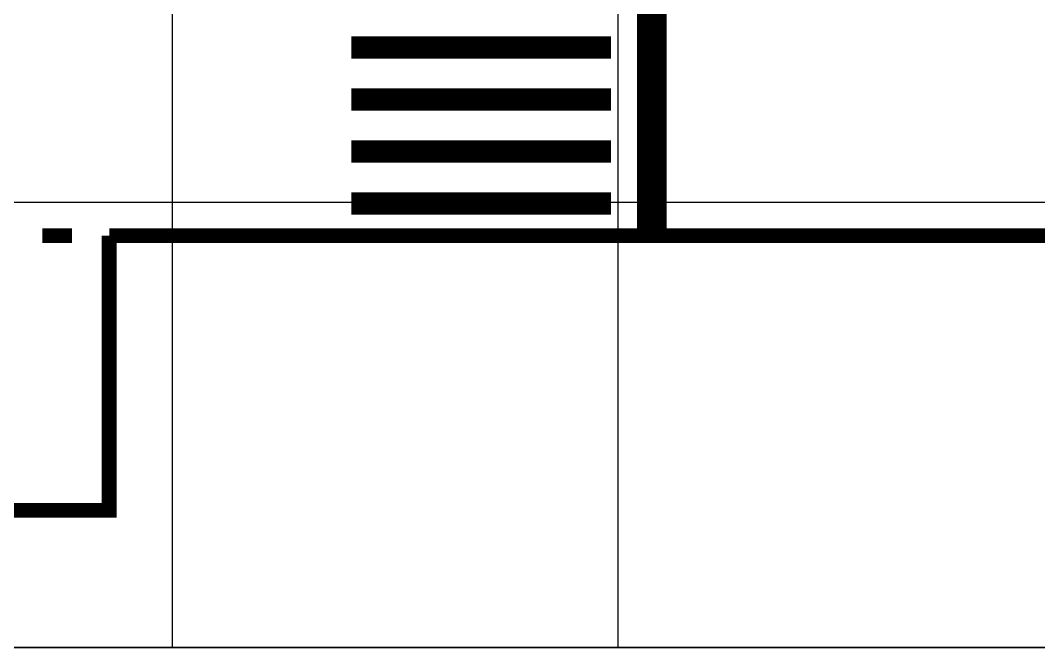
# Model space of a CAD drawing. Header units: millimetres. Extents: x 0 to 6090, y -6000 to 101.
# Drawn here: x 2795 to 4167, y -6000 to -5155 of the extents above; entities that cross this region are included whole.
import ezdxf

# ---------------------------------------------------------------- set-up
doc = ezdxf.new("R2010")
doc.units = ezdxf.units.MM
doc.layers.add('high_way', color=7, linetype='Continuous', lineweight=40)

# ---------------------------------------------------------------- blocks, each defined once
blk = doc.blocks.new('*U1')
at = {"layer": 'Defpoints'}
blk.add_line((0, 3000), (0, -3000), dxfattribs=at)
blk = doc.blocks.new('*U2')
at = {"layer": 'Defpoints', "color": 0, "linetype": 'ByBlock', "lineweight": -2, "transparency": 16777216}
for p in [(3000, 20), (3600, 20), (3000, 10), (3600, 10), (3000, 0), (3600, 0)]:
    blk.add_blockref('*U1', p, dxfattribs=at)
blk = doc.blocks.new('*U3')
at = {"layer": 'Defpoints'}
blk.add_line((-3000, 0), (3000, 0), dxfattribs=at)
blk = doc.blocks.new('*U4')
at = {"layer": 'Defpoints', "color": 0, "linetype": 'ByBlock', "lineweight": -2, "transparency": 16777216}
for p in [(0, 600), (10, 600), (20, 600), (30, 600), (40, 600), (50, 600), (60, 600), (70, 600), (80, 600), (90, 600), (0, 0), (10, 0), (20, 0), (30, 0), (40, 0), (50, 0), (60, 0), (70, 0), (80, 0), (90, 0)]:
    blk.add_blockref('*U3', p, dxfattribs=at)

msp = doc.modelspace()

# ---------------------------------------------------------------- linework, layer by layer
at = {"layer": 'Defpoints'}
msp.add_lwpolyline([(0, 0), (6000, 0), (6000, -6000), (0, -6000)], close=True, dxfattribs=at)
at = {"layer": 'high_way', "const_width": 20}
msp.add_lwpolyline([(2915, -5445), (4616, -5445, 0.41421356), (5616, -4445), (5616, -1426)], format="xyb", dxfattribs=at)
at = {"layer": 'high_way'}
for points, const_width in [([(3646, -5445), (3646, -5075)], 40), ([(3591, -5191.629), (3241, -5191.629)], 30), ([(3591, -5261.629), (3241, -5261.629)], 30), ([(3591, -5331.629), (3241, -5331.629)], 30), ([(3591, -5401.629), (3241, -5401.629)], 30), ([(1345, -5445), (1345, -5815), (2130, -5815), (2915, -5815), (2915, -5445)], 20), ([(2865, -5445), (2825, -5445)], 20)]:
    msp.add_lwpolyline(points, dxfattribs=dict(at, const_width=const_width))

# ---------------------------------------------------------------- block references
at = {"layer": 'Defpoints'}
for name, p in [('*U2', (0, -3000)), ('*U4', (3000, -6000))]:
    msp.add_blockref(name, p, dxfattribs=at)

doc.saveas('drawing.dxf')
